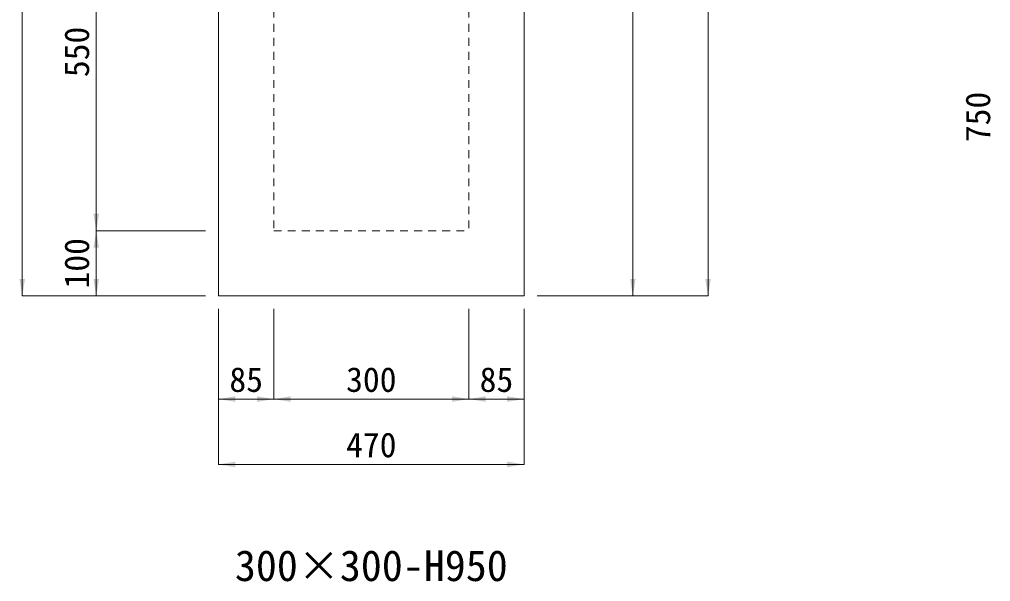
# Model space of a CAD drawing. Units: millimetres at full size, sheet at 1:40. Extents: x 69750 to 116230, y -28801 to 513.
# Drawn here: x 88541 to 90035, y -19125 to -18260 of the extents above; entities that cross this region are included whole.
import ezdxf
from ezdxf.enums import TextEntityAlignment as Align

# ---------------------------------------------------------------- set-up
doc = ezdxf.new("R2010")
doc.units = ezdxf.units.MM
doc.header["$LTSCALE"] = 40
doc.linetypes.add('USER1', pattern=[0.54, 0.3, -0.24])
doc.layers.add('寸法線', color=7, linetype='Continuous', lineweight=9)
doc.layers.add('本体', color=7, linetype='Continuous', lineweight=20)
doc.layers.add('文字', color=7, linetype='Continuous')
doc.styles.add('ＭＳ ゴシック', font='')
doc.styles.get('ＭＳ ゴシック').set_extended_font_data('MS Gothic')

# ---------------------------------------------------------------- blocks, each defined once
blk = doc.blocks.new('filled_arrow')
at = {"color": 0, "linetype": 'Continuous', "lineweight": -2}
blk.add_solid([(7.5, 1.25), (0, 0), (7.5, -1.25)], dxfattribs=at)

msp = doc.modelspace()

# ---------------------------------------------------------------- linework, layer by layer
at = {"layer": '寸法線'}
for p, q in [((89600.28, -17635.88), (89600.28, -18685.18)), ((89484.69, -17735.18), (89484.69, -18685.18)), ((88545.35, -18035.18), (88545.35, -18685.18)), ((88659.2, -18585.18), (88659.2, -18035.18)), ((88827.33, -18585.18), (88659.2, -18585.18)), ((88659.2, -18685.18), (88659.2, -18585.18)), ((88827.33, -18585.18), (88659.2, -18585.18)), ((88827.33, -18685.18), (88545.35, -18685.18)), ((88827.33, -18685.18), (88659.2, -18685.18)), ((89337.32, -18685.18), (89600.28, -18685.18)), ((89407.15, -18685.18), (89484.69, -18685.18)), ((88847.33, -18705.18), (88847.33, -18843.98)), ((88847.33, -18705.18), (88847.33, -18944.45)), ((88932.33, -18705.18), (88932.33, -18843.98)), ((88932.33, -18705.18), (88932.33, -18843.98)), ((89232.33, -18705.18), (89232.33, -18843.98)), ((89232.33, -18705.18), (89232.33, -18843.98)), ((89317.32, -18705.18), (89317.32, -18843.98)), ((89317.32, -18705.18), (89317.32, -18944.45)), ((88847.33, -18843.98), (88932.33, -18843.98)), ((88932.33, -18843.98), (89232.33, -18843.98)), ((89232.33, -18843.98), (89317.32, -18843.98)), ((88847.33, -18944.45), (89317.32, -18944.45))]:
    msp.add_line(p, q, dxfattribs=at)
at = {"layer": '本体'}
for p, q in [((88847.32, -17735.18), (88847.33, -18685.18)), ((89317.32, -18685.18), (89317.32, -17735.18)), ((88847.33, -18685.18), (89317.32, -18685.18))]:
    msp.add_line(p, q, dxfattribs=at)
at = {"layer": '本体', "linetype": 'USER1', "lineweight": 9}
for p, q in [((88932.33, -17964.65), (88932.33, -18585.18)), ((89232.32, -17964.65), (89232.33, -18585.18)), ((88932.33, -18585.18), (89232.33, -18585.18))]:
    msp.add_line(p, q, dxfattribs=at)

# ---------------------------------------------------------------- block references
at = {"layer": '寸法線', "xscale": 3.47, "yscale": 3.47}
for p, rotation in [((88659.2, -18585.18), 90), ((88659.2, -18585.18), 270), ((88545.35, -18685.18), 90), ((88659.2, -18685.18), 90), ((89484.69, -18685.18), 90), ((89600.28, -18685.18), 90), ((88932.33, -18843.98), 180), ((89232.33, -18843.98), 180), ((89317.32, -18843.98), 180), ((89317.32, -18944.45), 180)]:
    msp.add_blockref('filled_arrow', p, dxfattribs=dict(at, rotation=rotation))
for p in [(88847.33, -18843.98), (88932.33, -18843.98), (89232.33, -18843.98), (88847.33, -18944.45)]:
    msp.add_blockref('filled_arrow', p, dxfattribs=at)

# ---------------------------------------------------------------- texts
at = {"layer": '寸法線', "style": 'ＭＳ ゴシック'}
for s, p in [('550', (88629.2, -18310.18)), ('750', (90015.35, -18410.18)), ('100', (88629.2, -18635.18))]:
    msp.add_text(s, height=37.98, rotation=90, dxfattribs=at).set_placement(p, align=Align.MIDDLE_CENTER)
for s, p in [('85', (88889.83, -18813.98)), ('300', (89082.33, -18813.98)), ('85', (89274.83, -18813.98)), ('470', (89082.33, -18914.45))]:
    msp.add_text(s, height=37.98, dxfattribs=at).set_placement(p, align=Align.MIDDLE_CENTER)
at = {"layer": '文字', "style": 'ＭＳ ゴシック'}
msp.add_text('300×300-H950', height=47.47, dxfattribs=at).set_placement((89082.33, -19100.1), align=Align.MIDDLE_CENTER)

doc.saveas('drawing.dxf')
